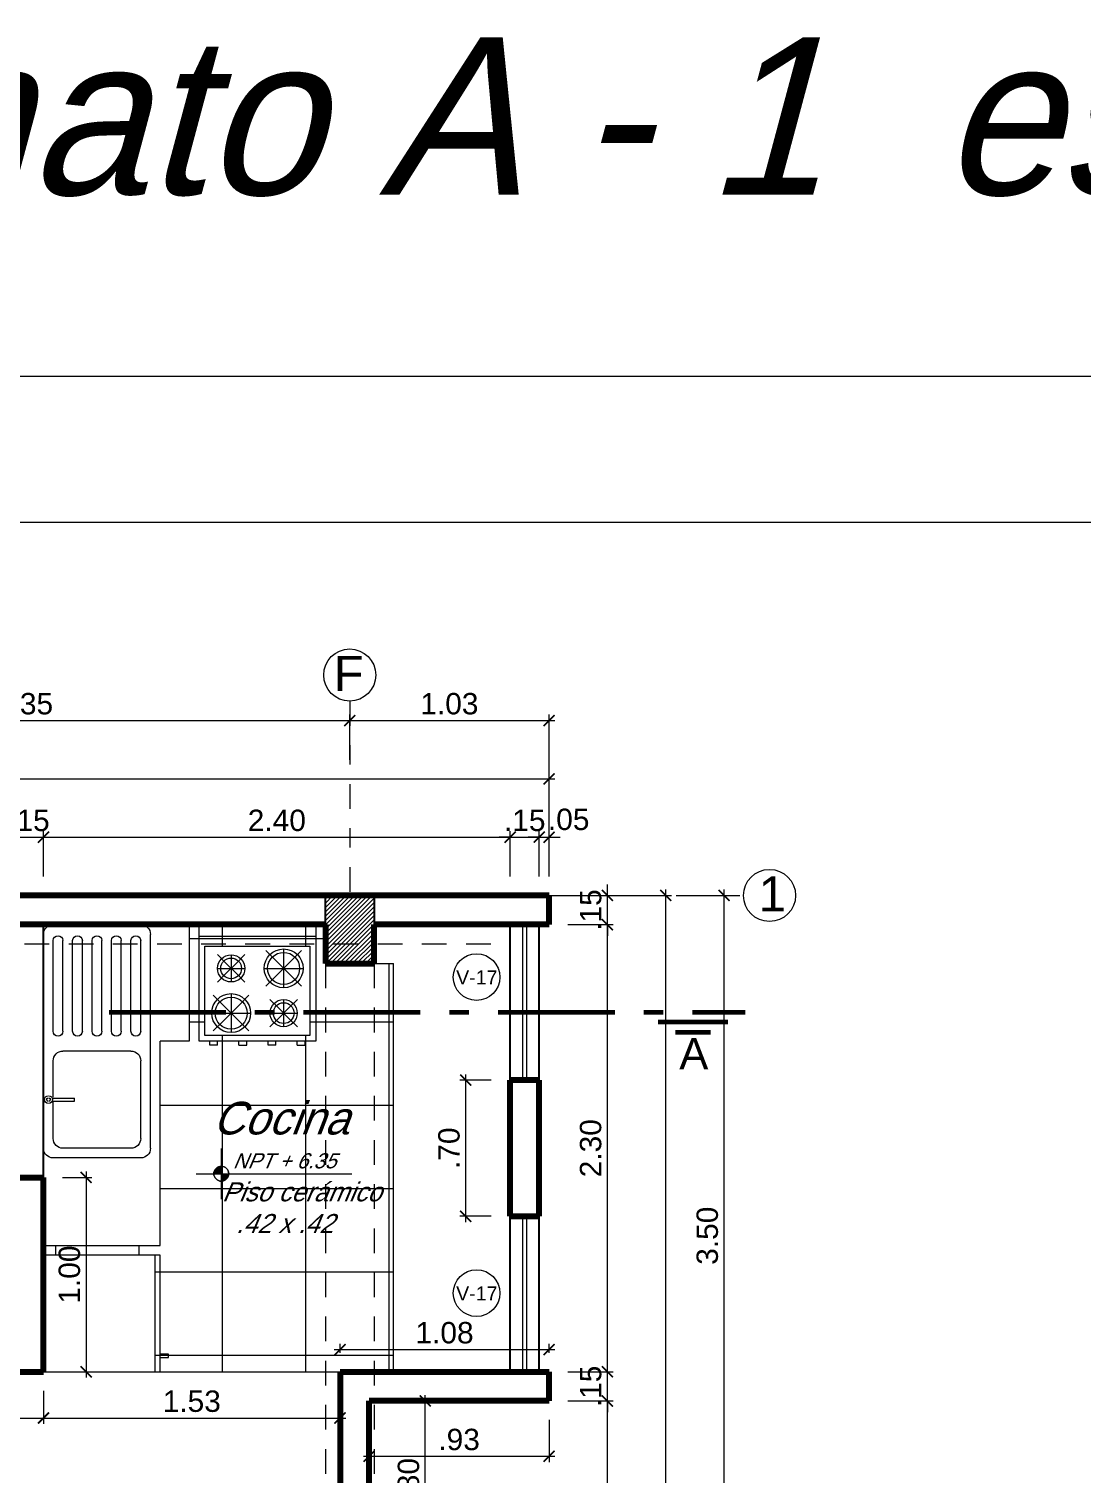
# Model space of a CAD drawing. Header units: millimetres. Extents: x 3779 to 7711, y 1445 to 3132.
# Drawn here: x 3914.18 to 3919.59, y 1484.98 to 1492.42 of the extents above; entities that cross this region are included whole.
import ezdxf

# ---------------------------------------------------------------- set-up
doc = ezdxf.new("R2010")
doc.units = ezdxf.units.MM
doc.header["$PDMODE"] = 3
for name, pattern in [('ACAD_ISO10W100', [18.5, 12, -3, 0.5, -3]), ('DASHDOTX2', [50.8, 25.4, -12.7, 0, -12.7]), ('HIDDEN', [9.525, 6.35, -3.175])]:
    doc.linetypes.add(name, pattern=pattern)
for name, color, linetype, lineweight in [('cotas', 7, 'Continuous', 5), ('EJES', 20, 'DASHDOTX2', 9), ('LINEA-DE-CORTE', 6, 'ACAD_ISO10W100', 60), ('MOBILIARIOS', 151, 'Continuous', 5), ('PERSONA', 7, 'Continuous', 9), ('pluma 1', 1, 'Continuous', 9), ('pluma 1.5', 14, 'Continuous', 15), ('pluma 2', 2, 'Continuous', 20), ('pluma 2.5', 30, 'Continuous', 25), ('pluma 8', 98, 'Continuous', 80), ('proyecciones', 32, 'HIDDEN', 9), ('SANITARIOS', 40, 'Continuous', 9), ('TEXTO', 7, 'Continuous', 9), ('TEXTURAS', 35, 'Continuous', 5)]:
    doc.layers.add(name, color=color, linetype=linetype, lineweight=lineweight)
doc.styles.add('nombreambiente', font='stylu.ttf', dxfattribs={"oblique": 20})
doc.styles.get("Standard").update_dxf_attribs({"font": 'arial.ttf'})
doc.styles.add('TIMES', font='arial.ttf', dxfattribs={"height": 0.11})
doc.dimstyles.new('julio', dxfattribs={"dimtxt": 0.11, "dimasz": 0.057, "dimexe": 0.03, "dimexo": 0.097, "dimgap": 0.0295, "dimtad": 1, "dimzin": 4, "dimdsep": 46, "dimtxsty": 'TIMES', "dimblk": 'ARCHTICK', "dimcen": 0, "dimdle": 0.03, "dimclrd": 256, "dimclre": 256, "dimclrt": 256, "dimadec": 0, "dimazin": 0, "dimtfac": 1, "dimtix": 1, "dimtmove": 2, "dimatfit": 2, "dimldrblk": 'ARCHTICK', "dimfxl": 1, "dimtolj": 1, "dimtzin": 0, "dimlwd": 5, "dimlwe": 5, "dimarcsym": 0})

# ---------------------------------------------------------------- blocks, each defined once
blk = doc.blocks.new('llññ')
at = {"layer": 'MOBILIARIOS'}
for p, q in [((984.7316, 424.9776), (985.3316, 424.9776)), ((984.7316, 424.3776), (984.7316, 424.9776)), ((985.3316, 424.9776), (985.3316, 424.3776)), ((984.7316, 424.9176), (985.3316, 424.9176)), ((984.7616, 424.4076), (984.7616, 424.8676)), ((984.7616, 424.8676), (985.3016, 424.8676)), ((984.8259, 424.8234), (984.8713, 424.778)), ((984.8966, 424.8226), (984.8966, 424.6826)), ((984.9673, 424.8234), (984.9219, 424.778)), ((985.0747, 424.8446), (985.1251, 424.7942)), ((985.1666, 424.8526), (985.1666, 424.6526)), ((985.2585, 424.8446), (985.2082, 424.7942)), ((985.3016, 424.8676), (985.3016, 424.4076)), ((984.8713, 424.7273), (984.8259, 424.6819)), ((984.8266, 424.7526), (984.9666, 424.7526)), ((984.9219, 424.7273), (984.8713, 424.778)), ((984.8713, 424.7273), (984.9219, 424.778)), ((984.9219, 424.7273), (984.9673, 424.6819)), ((985.0666, 424.7526), (985.2666, 424.7526)), ((985.2082, 424.7111), (985.1251, 424.7942)), ((985.1251, 424.7111), (985.2082, 424.7942)), ((985.1251, 424.7111), (985.0747, 424.6607)), ((985.2082, 424.7111), (985.2585, 424.6607)), ((984.8047, 424.6146), (984.8551, 424.5642)), ((984.8966, 424.6226), (984.8966, 424.4226)), ((984.9885, 424.6146), (984.9382, 424.5642)), ((985.0959, 424.5934), (985.1413, 424.548)), ((985.1666, 424.5926), (985.1666, 424.4526)), ((985.2373, 424.5934), (985.1919, 424.548)), ((984.7966, 424.5226), (984.9966, 424.5226)), ((984.9382, 424.4811), (984.8551, 424.5642)), ((984.9382, 424.5642), (984.8551, 424.4811)), ((985.0966, 424.5226), (985.2366, 424.5226)), ((985.1919, 424.4973), (985.1413, 424.548)), ((985.1919, 424.548), (985.1413, 424.4973)), ((984.8551, 424.4811), (984.8047, 424.4307)), ((984.9382, 424.4811), (984.9885, 424.4307)), ((985.1413, 424.4973), (985.0959, 424.4519)), ((985.1919, 424.4973), (985.2373, 424.4519)), ((985.3316, 424.3776), (984.7316, 424.3776)), ((985.3016, 424.4076), (984.7616, 424.4076)), ((984.7866, 424.3576), (984.7866, 424.3776)), ((984.8266, 424.3576), (984.7866, 424.3576)), ((984.8266, 424.3576), (984.8266, 424.3776)), ((984.9366, 424.3576), (984.9366, 424.3776)), ((984.9366, 424.3576), (984.9766, 424.3576)), ((984.9766, 424.3576), (984.9766, 424.3776)), ((985.0866, 424.3576), (985.0866, 424.3776)), ((985.1266, 424.3576), (985.0866, 424.3576)), ((985.1266, 424.3576), (985.1266, 424.3776)), ((985.2366, 424.3576), (985.2366, 424.3776)), ((985.2366, 424.3576), (985.2766, 424.3576)), ((985.2766, 424.3576), (985.2766, 424.3776))]:
    blk.add_line(p, q, dxfattribs=at)
for centre, radius in [((984.8966, 424.7526), 0.07), ((984.8966, 424.7526), 0.0534), ((985.1666, 424.7526), 0.1), ((985.1666, 424.7526), 0.0824), ((984.8966, 424.5226), 0.1), ((984.8966, 424.5226), 0.0824), ((985.1666, 424.5226), 0.07), ((985.1666, 424.5226), 0.0534)]:
    blk.add_circle(centre, radius, dxfattribs=at)
blk = doc.blocks.new('mm')
at = {"layer": 'MOBILIARIOS', "linetype": 'Continuous'}
for p, q in [((1043.9995, 445.0359), (1043.2995, 445.0359)), ((1043.2995, 445.0359), (1043.2995, 444.3359)), ((1043.9995, 444.3359), (1043.9995, 445.0359)), ((1043.2995, 444.3659), (1043.9995, 444.3659)), ((1043.2995, 444.3359), (1043.9995, 444.3359)), ((1043.3861, 444.3359), (1043.3861, 444.2859)), ((1043.3861, 444.2859), (1043.4061, 444.2859)), ((1043.4061, 444.2859), (1043.4061, 444.3359))]:
    blk.add_line(p, q, dxfattribs=at)
blk = doc.blocks.new('iiuyu')
at = {"layer": 'pluma 1', "ltscale": 0.3}
h = blk.add_hatch(color=256, dxfattribs=at)
h.paths.add_polyline_path([(1118.6362, 393.0279, 0.414214), (1118.5977, 392.9893), (1118.6362, 392.9893)])
h.paths.add_polyline_path([(1118.6747, 392.9893), (1118.6362, 392.9893), (1118.6362, 392.9508, 0.414214)])
for p, q in [((1118.6362, 393.1195), (1118.6362, 392.8592)), ((1118.506, 392.9893), (1119.307, 392.9893))]:
    blk.add_line(p, q, dxfattribs=at)
blk.add_circle((1118.6362, 392.9893), 0.0385, dxfattribs=at)
for start, end in [(0, 180), (180, 0)]:
    blk.add_arc((1118.6362, 392.9893), 0.0385, start, end, dxfattribs=at)
blk = doc.blocks.new('DFGDSG')
at = {"layer": 'SANITARIOS'}
for p, q in [((653.457, 206.5828), (653.457, 206.1328)), ((653.507, 206.6328), (654.607, 206.6328)), ((653.557, 206.5828), (653.957, 206.5828)), ((654.1085, 206.5828), (654.5752, 206.5828)), ((654.657, 206.5828), (654.657, 206.1328)), ((653.507, 206.5328), (653.507, 206.1828)), ((654.007, 206.5328), (654.007, 206.1828)), ((654.1085, 206.5328), (654.5752, 206.5328)), ((654.1085, 206.4828), (654.5752, 206.4828)), ((654.1085, 206.4328), (654.5752, 206.4328)), ((654.1085, 206.3828), (654.5752, 206.3828)), ((654.1085, 206.3328), (654.5752, 206.3328)), ((654.1085, 206.2828), (654.5752, 206.2828)), ((653.7493, 206.1328), (653.7494, 206.2417)), ((653.7494, 206.2417), (653.764, 206.2417)), ((653.7646, 206.1328), (653.7646, 206.2417)), ((654.1085, 206.2328), (654.5752, 206.2328)), ((653.557, 206.1328), (653.7451, 206.1328)), ((653.7689, 206.1328), (653.957, 206.1328)), ((654.1085, 206.1828), (654.5752, 206.1828)), ((654.1085, 206.1328), (654.5752, 206.1328)), ((653.507, 206.0828), (654.607, 206.0828))]:
    blk.add_line(p, q, dxfattribs=at)
for centre, radius, start, end in [((653.507, 206.5828), 0.05, 90, 180), ((653.557, 206.5328), 0.05, 90, 180), ((653.957, 206.5328), 0.05, 0, 90), ((654.1085, 206.5578), 0.025, 90, 270), ((654.5752, 206.5578), 0.025, 270, 90), ((654.607, 206.5828), 0.05, 360, 90), ((654.1085, 206.4578), 0.025, 90, 270), ((654.5752, 206.4578), 0.025, 270, 90), ((654.1085, 206.3578), 0.025, 90, 270), ((654.5752, 206.3578), 0.025, 270, 90), ((654.1085, 206.2578), 0.025, 90, 270), ((654.5752, 206.2578), 0.025, 270, 90), ((653.507, 206.1328), 0.05, 180, 270), ((653.557, 206.1828), 0.05, 180, 270), ((653.757, 206.1085), 0.0201, 3.79156, 176.20844), ((653.757, 206.1085), 0.0101, 7.56832, 172.43168), ((653.957, 206.1828), 0.05, 270, 0), ((654.1085, 206.1578), 0.025, 90, 270), ((654.5752, 206.1578), 0.025, 270, 90), ((654.607, 206.1328), 0.05, 270, 360), ((653.757, 206.1085), 0.0201, 183.79156, 356.20844), ((653.757, 206.1085), 0.0101, 187.56832, 352.43168)]:
    blk.add_arc(centre, radius, start, end, dxfattribs=at)
blk = doc.blocks.new('_ArchTick')
at = {"color": 0, "linetype": 'ByBlock', "lineweight": 40, "const_width": 0.15}
blk.add_lwpolyline([(-0.5, -0.5), (0.5, 0.5)], dxfattribs=at)
blk = doc.blocks.new('*D444')
at = {"layer": 'cotas', "lineweight": 5, "transparency": 16777216}
for p, q in [((3901.5224, 1488.5592), (3916.8824, 1488.5592)), ((3901.5524, 1488.0562), (3901.5524, 1488.5892)), ((3916.8524, 1488.0562), (3916.8524, 1488.5892))]:
    blk.add_line(p, q, dxfattribs=at)
at = {"layer": 'Defpoints', "color": 0, "transparency": 16777216}
for p in [(3916.8524, 1488.5592), (3901.5524, 1487.9592), (3916.8524, 1487.9592)]:
    blk.add_point(p, dxfattribs=at)
at = {"layer": 'cotas', "lineweight": 5, "transparency": 16777216, "xscale": 0.057, "yscale": 0.057, "zscale": 0.057, "rotation": 180}
blk.add_blockref('_ArchTick', (3901.5524, 1488.5592), dxfattribs=at)
at = {"layer": 'cotas', "lineweight": 5, "transparency": 16777216, "xscale": 0.057, "yscale": 0.057, "zscale": 0.057}
blk.add_blockref('_ArchTick', (3916.8524, 1488.5592), dxfattribs=at)
at = {"layer": 'cotas', "transparency": 16777216, "insert": (3909.355, 1488.65), "char_height": 0.11, "attachment_point": 5, "style": 'TIMES'}
blk.add_mtext('\\A1;15.30', dxfattribs=at)
blk = doc.blocks.new('*D379')
at = {"layer": 'cotas', "lineweight": 5, "transparency": 16777216}
for p, q in [((3912.4474, 1488.8592), (3915.8574, 1488.8592)), ((3912.4774, 1488.6562), (3912.4774, 1488.8892)), ((3915.8274, 1488.6562), (3915.8274, 1488.8892))]:
    blk.add_line(p, q, dxfattribs=at)
at = {"layer": 'Defpoints', "color": 0, "transparency": 16777216}
for p in [(3915.8274, 1488.8592), (3912.4774, 1488.5592), (3915.8274, 1488.5592)]:
    blk.add_point(p, dxfattribs=at)
at = {"layer": 'cotas', "lineweight": 5, "transparency": 16777216, "xscale": 0.057, "yscale": 0.057, "zscale": 0.057, "rotation": 180}
blk.add_blockref('_ArchTick', (3912.4774, 1488.8592), dxfattribs=at)
at = {"layer": 'cotas', "lineweight": 5, "transparency": 16777216, "xscale": 0.057, "yscale": 0.057, "zscale": 0.057}
blk.add_blockref('_ArchTick', (3915.8274, 1488.8592), dxfattribs=at)
at = {"layer": 'cotas', "transparency": 16777216, "insert": (3914.1524, 1488.9449), "char_height": 0.11, "attachment_point": 5, "style": 'TIMES'}
blk.add_mtext('\\A1;3.35', dxfattribs=at)
blk = doc.blocks.new('*D380')
at = {"layer": 'cotas', "lineweight": 5, "transparency": 16777216}
for p, q in [((3915.7974, 1488.8592), (3916.8824, 1488.8592)), ((3915.8274, 1488.6562), (3915.8274, 1488.8892)), ((3916.8524, 1488.0562), (3916.8524, 1488.8892))]:
    blk.add_line(p, q, dxfattribs=at)
at = {"layer": 'Defpoints', "color": 0, "transparency": 16777216}
for p in [(3916.8524, 1488.8592), (3915.8274, 1488.5592), (3916.8524, 1487.9592)]:
    blk.add_point(p, dxfattribs=at)
at = {"layer": 'cotas', "lineweight": 5, "transparency": 16777216, "xscale": 0.057, "yscale": 0.057, "zscale": 0.057, "rotation": 180}
blk.add_blockref('_ArchTick', (3915.8274, 1488.8592), dxfattribs=at)
at = {"layer": 'cotas', "lineweight": 5, "transparency": 16777216, "xscale": 0.057, "yscale": 0.057, "zscale": 0.057}
blk.add_blockref('_ArchTick', (3916.8524, 1488.8592), dxfattribs=at)
at = {"layer": 'cotas', "transparency": 16777216, "insert": (3916.3399, 1488.9449), "char_height": 0.11, "attachment_point": 5, "style": 'TIMES'}
blk.add_mtext('\\A1;1.03', dxfattribs=at)
blk = doc.blocks.new('*D407')
at = {"layer": 'cotas', "lineweight": 5, "transparency": 16777216}
for p, q in [((3917.5494, 1487.9592), (3917.7824, 1487.9592)), ((3917.7524, 1484.4292), (3917.7524, 1487.9892)), ((3917.5494, 1484.4592), (3917.7824, 1484.4592))]:
    blk.add_line(p, q, dxfattribs=at)
at = {"layer": 'Defpoints', "color": 0, "transparency": 16777216}
for p in [(3917.4524, 1487.9592), (3917.7524, 1487.9592), (3917.4524, 1484.4592)]:
    blk.add_point(p, dxfattribs=at)
at = {"layer": 'cotas', "lineweight": 5, "transparency": 16777216, "xscale": 0.057, "yscale": 0.057, "zscale": 0.057}
for p, rotation in [((3917.7524, 1487.9592), 90), ((3917.7524, 1484.4592), 270)]:
    blk.add_blockref('_ArchTick', p, dxfattribs=dict(at, rotation=rotation))
at = {"layer": 'cotas', "transparency": 16777216, "insert": (3917.6667, 1486.2092), "char_height": 0.11, "attachment_point": 5, "rotation": 90, "style": 'TIMES'}
blk.add_mtext('\\A1;3.50', dxfattribs=at)
blk = doc.blocks.new('*D408')
at = {"layer": 'cotas', "lineweight": 5, "transparency": 16777216}
for p, q in [((3916.9494, 1487.9592), (3917.4824, 1487.9592)), ((3917.4524, 1481.0792), (3917.4524, 1487.9892)), ((3916.6494, 1481.1092), (3917.4824, 1481.1092))]:
    blk.add_line(p, q, dxfattribs=at)
at = {"layer": 'Defpoints', "color": 0, "transparency": 16777216}
for p in [(3916.8524, 1487.9592), (3917.4524, 1487.9592), (3916.5524, 1481.1092)]:
    blk.add_point(p, dxfattribs=at)
at = {"layer": 'cotas', "lineweight": 5, "transparency": 16777216, "xscale": 0.057, "yscale": 0.057, "zscale": 0.057}
for p, rotation in [((3917.4524, 1487.9592), 90), ((3917.4524, 1481.1092), 270)]:
    blk.add_blockref('_ArchTick', p, dxfattribs=dict(at, rotation=rotation))
at = {"layer": 'cotas', "transparency": 16777216, "insert": (3917.3667, 1484.5342), "char_height": 0.11, "attachment_point": 5, "rotation": 90, "style": 'TIMES'}
blk.add_mtext('\\A1;6.85', dxfattribs=at)
blk = doc.blocks.new('*D409')
at = {"layer": 'cotas', "lineweight": 5, "transparency": 16777216}
for p, q in [((3916.9494, 1487.8092), (3917.1824, 1487.8092)), ((3917.1524, 1485.4792), (3917.1524, 1487.8392)), ((3916.9494, 1485.5092), (3917.1824, 1485.5092))]:
    blk.add_line(p, q, dxfattribs=at)
at = {"layer": 'Defpoints', "color": 0, "transparency": 16777216}
for p in [(3916.8524, 1487.8092), (3917.1524, 1487.8092), (3916.8524, 1485.5092)]:
    blk.add_point(p, dxfattribs=at)
at = {"layer": 'cotas', "lineweight": 5, "transparency": 16777216, "xscale": 0.057, "yscale": 0.057, "zscale": 0.057}
for p, rotation in [((3917.1524, 1487.8092), 90), ((3917.1524, 1485.5092), 270)]:
    blk.add_blockref('_ArchTick', p, dxfattribs=dict(at, rotation=rotation))
at = {"layer": 'cotas', "transparency": 16777216, "insert": (3917.0667, 1486.6592), "char_height": 0.11, "attachment_point": 5, "rotation": 90, "style": 'TIMES'}
blk.add_mtext('\\A1;2.30', dxfattribs=at)
blk = doc.blocks.new('*D450')
at = {"layer": 'cotas', "lineweight": 5, "transparency": 16777216}
for p, q in [((3917.1524, 1487.9592), (3917.1524, 1488.0162)), ((3916.9494, 1487.9592), (3917.1824, 1487.9592)), ((3917.1524, 1487.8092), (3917.1524, 1487.9592)), ((3916.9494, 1487.8092), (3917.1824, 1487.8092)), ((3917.1524, 1487.8092), (3917.1524, 1487.7522))]:
    blk.add_line(p, q, dxfattribs=at)
at = {"layer": 'Defpoints', "color": 0, "transparency": 16777216}
for p in [(3916.8524, 1487.9592), (3917.1524, 1487.9592), (3916.8524, 1487.8092)]:
    blk.add_point(p, dxfattribs=at)
at = {"layer": 'cotas', "lineweight": 5, "transparency": 16777216, "xscale": 0.057, "yscale": 0.057, "zscale": 0.057}
for p, rotation in [((3917.1524, 1487.9592), 270), ((3917.1524, 1487.8092), 90)]:
    blk.add_blockref('_ArchTick', p, dxfattribs=dict(at, rotation=rotation))
at = {"layer": 'cotas', "transparency": 16777216, "insert": (3917.0667, 1487.8842), "char_height": 0.11, "attachment_point": 5, "rotation": 90, "style": 'TIMES'}
blk.add_mtext('\\A1;.15', dxfattribs=at)
blk = doc.blocks.new('*D412')
at = {"layer": 'cotas', "lineweight": 5, "transparency": 16777216}
for p, q in [((3916.8024, 1488.2592), (3916.7454, 1488.2592)), ((3916.8024, 1488.0562), (3916.8024, 1488.2892)), ((3916.8024, 1488.2592), (3916.8524, 1488.2592)), ((3916.8524, 1488.0562), (3916.8524, 1488.2892)), ((3916.8524, 1488.2592), (3916.9094, 1488.2592))]:
    blk.add_line(p, q, dxfattribs=at)
at = {"layer": 'Defpoints', "color": 0, "transparency": 16777216}
for p in [(3916.8524, 1488.2592), (3916.8024, 1487.9592), (3916.8524, 1487.9592)]:
    blk.add_point(p, dxfattribs=at)
at = {"layer": 'cotas', "lineweight": 5, "transparency": 16777216, "xscale": 0.057, "yscale": 0.057, "zscale": 0.057}
blk.add_blockref('_ArchTick', (3916.8024, 1488.2592), dxfattribs=at)
at = {"layer": 'cotas', "lineweight": 5, "transparency": 16777216, "xscale": 0.057, "yscale": 0.057, "zscale": 0.057, "rotation": 180}
blk.add_blockref('_ArchTick', (3916.8524, 1488.2592), dxfattribs=at)
at = {"layer": 'cotas', "transparency": 16777216, "insert": (3916.9534, 1488.35), "char_height": 0.11, "attachment_point": 5, "style": 'TIMES'}
blk.add_mtext('\\A1;.05', dxfattribs=at)
blk = doc.blocks.new('*D421')
at = {"layer": 'cotas', "lineweight": 5, "transparency": 16777216}
for p, q in [((3916.9494, 1485.3592), (3917.1824, 1485.3592)), ((3917.1524, 1482.0542), (3917.1524, 1485.3892)), ((3916.4994, 1482.0842), (3917.1824, 1482.0842))]:
    blk.add_line(p, q, dxfattribs=at)
at = {"layer": 'Defpoints', "color": 0, "transparency": 16777216}
for p in [(3916.8524, 1485.3592), (3917.1524, 1485.3592), (3916.4024, 1482.0842)]:
    blk.add_point(p, dxfattribs=at)
at = {"layer": 'cotas', "lineweight": 5, "transparency": 16777216, "xscale": 0.057, "yscale": 0.057, "zscale": 0.057}
for p, rotation in [((3917.1524, 1485.3592), 90), ((3917.1524, 1482.0842), 270)]:
    blk.add_blockref('_ArchTick', p, dxfattribs=dict(at, rotation=rotation))
at = {"layer": 'cotas', "transparency": 16777216, "insert": (3917.0667, 1483.7217), "char_height": 0.11, "attachment_point": 5, "rotation": 90, "style": 'TIMES'}
blk.add_mtext('\\A1;3.28', dxfattribs=at)
blk = doc.blocks.new('*D422')
at = {"layer": 'cotas', "lineweight": 5, "transparency": 16777216}
for p, q in [((3917.1524, 1485.5092), (3917.1524, 1485.5662)), ((3916.9494, 1485.5092), (3917.1824, 1485.5092)), ((3917.1524, 1485.3592), (3917.1524, 1485.5092)), ((3916.9494, 1485.3592), (3917.1824, 1485.3592)), ((3917.1524, 1485.3592), (3917.1524, 1485.3022))]:
    blk.add_line(p, q, dxfattribs=at)
at = {"layer": 'Defpoints', "color": 0, "transparency": 16777216}
for p in [(3916.8524, 1485.5092), (3917.1524, 1485.5092), (3916.8524, 1485.3592)]:
    blk.add_point(p, dxfattribs=at)
at = {"layer": 'cotas', "lineweight": 5, "transparency": 16777216, "xscale": 0.057, "yscale": 0.057, "zscale": 0.057}
for p, rotation in [((3917.1524, 1485.5092), 270), ((3917.1524, 1485.3592), 90)]:
    blk.add_blockref('_ArchTick', p, dxfattribs=dict(at, rotation=rotation))
at = {"layer": 'cotas', "transparency": 16777216, "insert": (3917.0667, 1485.4342), "char_height": 0.11, "attachment_point": 5, "rotation": 90, "style": 'TIMES'}
blk.add_mtext('\\A1;.15', dxfattribs=at)
blk = doc.blocks.new('*D423')
at = {"layer": 'cotas', "lineweight": 5, "transparency": 16777216}
for p, q in [((3915.9274, 1485.2622), (3915.9274, 1485.0449)), ((3916.8524, 1485.2622), (3916.8524, 1485.0449)), ((3915.8974, 1485.0749), (3916.8824, 1485.0749))]:
    blk.add_line(p, q, dxfattribs=at)
at = {"layer": 'Defpoints', "color": 0, "transparency": 16777216}
for p in [(3915.9274, 1485.3592), (3916.8524, 1485.3592), (3916.8524, 1485.0749)]:
    blk.add_point(p, dxfattribs=at)
at = {"layer": 'cotas', "lineweight": 5, "transparency": 16777216, "xscale": 0.057, "yscale": 0.057, "zscale": 0.057, "rotation": 180}
blk.add_blockref('_ArchTick', (3915.9274, 1485.0749), dxfattribs=at)
at = {"layer": 'cotas', "lineweight": 5, "transparency": 16777216, "xscale": 0.057, "yscale": 0.057, "zscale": 0.057}
blk.add_blockref('_ArchTick', (3916.8524, 1485.0749), dxfattribs=at)
at = {"layer": 'cotas', "transparency": 16777216, "insert": (3916.3899, 1485.1606), "char_height": 0.11, "attachment_point": 5, "style": 'TIMES'}
blk.add_mtext('\\A1;.93', dxfattribs=at)
blk = doc.blocks.new('*D424')
at = {"layer": 'cotas', "lineweight": 5, "transparency": 16777216}
for p, q in [((3916.6524, 1488.2592), (3916.5954, 1488.2592)), ((3916.6524, 1488.0562), (3916.6524, 1488.2892)), ((3916.6524, 1488.2592), (3916.8024, 1488.2592)), ((3916.8024, 1488.0562), (3916.8024, 1488.2892)), ((3916.8024, 1488.2592), (3916.8594, 1488.2592))]:
    blk.add_line(p, q, dxfattribs=at)
at = {"layer": 'Defpoints', "color": 0, "transparency": 16777216}
for p in [(3916.8024, 1488.2592), (3916.6524, 1487.9592), (3916.8024, 1487.9592)]:
    blk.add_point(p, dxfattribs=at)
at = {"layer": 'cotas', "lineweight": 5, "transparency": 16777216, "xscale": 0.057, "yscale": 0.057, "zscale": 0.057}
blk.add_blockref('_ArchTick', (3916.6524, 1488.2592), dxfattribs=at)
at = {"layer": 'cotas', "lineweight": 5, "transparency": 16777216, "xscale": 0.057, "yscale": 0.057, "zscale": 0.057, "rotation": 180}
blk.add_blockref('_ArchTick', (3916.8024, 1488.2592), dxfattribs=at)
at = {"layer": 'cotas', "transparency": 16777216, "insert": (3916.7274, 1488.3449), "char_height": 0.11, "attachment_point": 5, "style": 'TIMES'}
blk.add_mtext('\\A1;.15', dxfattribs=at)
blk = doc.blocks.new('*D425')
at = {"layer": 'cotas', "lineweight": 5, "transparency": 16777216}
for p, q in [((3914.1024, 1488.2592), (3914.0454, 1488.2592)), ((3914.1024, 1488.0562), (3914.1024, 1488.2892)), ((3914.1024, 1488.2592), (3914.2524, 1488.2592)), ((3914.2524, 1488.0562), (3914.2524, 1488.2892)), ((3914.2524, 1488.2592), (3914.3094, 1488.2592))]:
    blk.add_line(p, q, dxfattribs=at)
at = {"layer": 'Defpoints', "color": 0, "transparency": 16777216}
for p in [(3914.2524, 1488.2592), (3914.1024, 1487.9592), (3914.2524, 1487.9592)]:
    blk.add_point(p, dxfattribs=at)
at = {"layer": 'cotas', "lineweight": 5, "transparency": 16777216, "xscale": 0.057, "yscale": 0.057, "zscale": 0.057}
blk.add_blockref('_ArchTick', (3914.1024, 1488.2592), dxfattribs=at)
at = {"layer": 'cotas', "lineweight": 5, "transparency": 16777216, "xscale": 0.057, "yscale": 0.057, "zscale": 0.057, "rotation": 180}
blk.add_blockref('_ArchTick', (3914.2524, 1488.2592), dxfattribs=at)
at = {"layer": 'cotas', "transparency": 16777216, "insert": (3914.1774, 1488.3449), "char_height": 0.11, "attachment_point": 5, "style": 'TIMES'}
blk.add_mtext('\\A1;.15', dxfattribs=at)
blk = doc.blocks.new('*D426')
at = {"layer": 'cotas', "lineweight": 5, "transparency": 16777216}
for p, q in [((3914.2224, 1488.2592), (3916.6824, 1488.2592)), ((3914.2524, 1488.0562), (3914.2524, 1488.2892)), ((3916.6524, 1488.0562), (3916.6524, 1488.2892))]:
    blk.add_line(p, q, dxfattribs=at)
at = {"layer": 'Defpoints', "color": 0, "transparency": 16777216}
for p in [(3916.6524, 1488.2592), (3914.2524, 1487.9592), (3916.6524, 1487.9592)]:
    blk.add_point(p, dxfattribs=at)
at = {"layer": 'cotas', "lineweight": 5, "transparency": 16777216, "xscale": 0.057, "yscale": 0.057, "zscale": 0.057, "rotation": 180}
blk.add_blockref('_ArchTick', (3914.2524, 1488.2592), dxfattribs=at)
at = {"layer": 'cotas', "lineweight": 5, "transparency": 16777216, "xscale": 0.057, "yscale": 0.057, "zscale": 0.057}
blk.add_blockref('_ArchTick', (3916.6524, 1488.2592), dxfattribs=at)
at = {"layer": 'cotas', "transparency": 16777216, "insert": (3915.4524, 1488.3449), "char_height": 0.11, "attachment_point": 5, "style": 'TIMES'}
blk.add_mtext('\\A1;2.40', dxfattribs=at)
blk = doc.blocks.new('*D340')
at = {"layer": 'cotas', "lineweight": 5, "transparency": 16777216}
for p, q in [((3915.9274, 1485.2622), (3915.9274, 1485.0449)), ((3916.8524, 1485.2622), (3916.8524, 1485.0449)), ((3915.8974, 1485.0749), (3916.8824, 1485.0749))]:
    blk.add_line(p, q, dxfattribs=at)
at = {"layer": 'Defpoints', "color": 0, "transparency": 16777216}
for p in [(3915.9274, 1485.3592), (3916.8524, 1485.3592), (3916.8524, 1485.0749)]:
    blk.add_point(p, dxfattribs=at)
at = {"layer": 'cotas', "lineweight": 5, "transparency": 16777216, "xscale": 0.057, "yscale": 0.057, "zscale": 0.057, "rotation": 180}
blk.add_blockref('_ArchTick', (3915.9274, 1485.0749), dxfattribs=at)
at = {"layer": 'cotas', "lineweight": 5, "transparency": 16777216, "xscale": 0.057, "yscale": 0.057, "zscale": 0.057}
blk.add_blockref('_ArchTick', (3916.8524, 1485.0749), dxfattribs=at)
at = {"layer": 'cotas', "transparency": 16777216, "insert": (3916.3899, 1485.1606), "char_height": 0.11, "attachment_point": 5, "style": 'TIMES'}
blk.add_mtext('\\A1;.93', dxfattribs=at)
blk = doc.blocks.new('*D353')
at = {"layer": 'cotas', "lineweight": 5, "transparency": 16777216}
for p, q in [((3916.0244, 1485.3592), (3916.2456, 1485.3592)), ((3916.2156, 1484.5292), (3916.2156, 1485.3892)), ((3916.0244, 1484.5592), (3916.2456, 1484.5592))]:
    blk.add_line(p, q, dxfattribs=at)
at = {"layer": 'Defpoints', "color": 0, "transparency": 16777216}
for p in [(3915.9274, 1485.3592), (3916.2156, 1485.3592), (3915.9274, 1484.5592)]:
    blk.add_point(p, dxfattribs=at)
at = {"layer": 'cotas', "lineweight": 5, "transparency": 16777216, "xscale": 0.057, "yscale": 0.057, "zscale": 0.057}
for p, rotation in [((3916.2156, 1485.3592), 90), ((3916.2156, 1484.5592), 270)]:
    blk.add_blockref('_ArchTick', p, dxfattribs=dict(at, rotation=rotation))
at = {"layer": 'cotas', "transparency": 16777216, "insert": (3916.1299, 1484.9592), "char_height": 0.11, "attachment_point": 5, "rotation": 90, "style": 'TIMES'}
blk.add_mtext('\\A1;.80', dxfattribs=at)
blk = doc.blocks.new('*D354')
at = {"layer": 'cotas', "lineweight": 5, "transparency": 16777216}
for p, q in [((3915.7774, 1485.6062), (3915.7774, 1485.654)), ((3916.8524, 1485.6062), (3916.8524, 1485.654)), ((3915.7474, 1485.624), (3916.8824, 1485.624))]:
    blk.add_line(p, q, dxfattribs=at)
at = {"layer": 'Defpoints', "color": 0, "transparency": 16777216}
for p in [(3916.8524, 1485.624), (3915.7774, 1485.5092), (3916.8524, 1485.5092)]:
    blk.add_point(p, dxfattribs=at)
at = {"layer": 'cotas', "lineweight": 5, "transparency": 16777216, "xscale": 0.057, "yscale": 0.057, "zscale": 0.057, "rotation": 180}
blk.add_blockref('_ArchTick', (3915.7774, 1485.624), dxfattribs=at)
at = {"layer": 'cotas', "lineweight": 5, "transparency": 16777216, "xscale": 0.057, "yscale": 0.057, "zscale": 0.057}
blk.add_blockref('_ArchTick', (3916.8524, 1485.624), dxfattribs=at)
at = {"layer": 'cotas', "transparency": 16777216, "insert": (3916.3149, 1485.7097), "char_height": 0.11, "attachment_point": 5, "style": 'TIMES'}
blk.add_mtext('\\A1;1.08', dxfattribs=at)
blk = doc.blocks.new('*D355')
at = {"layer": 'cotas', "lineweight": 5, "transparency": 16777216}
for p, q in [((3916.5554, 1487.0092), (3916.3938, 1487.0092)), ((3916.4238, 1486.2792), (3916.4238, 1487.0392)), ((3916.5554, 1486.3092), (3916.3938, 1486.3092))]:
    blk.add_line(p, q, dxfattribs=at)
at = {"layer": 'Defpoints', "color": 0, "transparency": 16777216}
for p in [(3916.4238, 1487.0092), (3916.6524, 1487.0092), (3916.6524, 1486.3092)]:
    blk.add_point(p, dxfattribs=at)
at = {"layer": 'cotas', "lineweight": 5, "transparency": 16777216, "xscale": 0.057, "yscale": 0.057, "zscale": 0.057}
for p, rotation in [((3916.4238, 1487.0092), 90), ((3916.4238, 1486.3092), 270)]:
    blk.add_blockref('_ArchTick', p, dxfattribs=dict(at, rotation=rotation))
at = {"layer": 'cotas', "transparency": 16777216, "insert": (3916.3382, 1486.6592), "char_height": 0.11, "attachment_point": 5, "rotation": 90, "style": 'TIMES'}
blk.add_mtext('\\A1;.70', dxfattribs=at)
blk = doc.blocks.new('*D362')
at = {"layer": 'cotas', "lineweight": 5, "transparency": 16777216}
for p, q in [((3913.4024, 1485.4122), (3913.4024, 1485.2417)), ((3914.2524, 1485.4122), (3914.2524, 1485.2417)), ((3913.3724, 1485.2717), (3914.2824, 1485.2717))]:
    blk.add_line(p, q, dxfattribs=at)
at = {"layer": 'Defpoints', "color": 0, "transparency": 16777216}
for p in [(3913.4024, 1485.5092), (3914.2524, 1485.5092), (3914.2524, 1485.2717)]:
    blk.add_point(p, dxfattribs=at)
at = {"layer": 'cotas', "lineweight": 5, "transparency": 16777216, "xscale": 0.057, "yscale": 0.057, "zscale": 0.057, "rotation": 180}
blk.add_blockref('_ArchTick', (3913.4024, 1485.2717), dxfattribs=at)
at = {"layer": 'cotas', "lineweight": 5, "transparency": 16777216, "xscale": 0.057, "yscale": 0.057, "zscale": 0.057}
blk.add_blockref('_ArchTick', (3914.2524, 1485.2717), dxfattribs=at)
at = {"layer": 'cotas', "transparency": 16777216, "insert": (3913.8274, 1485.3574), "char_height": 0.11, "attachment_point": 5, "style": 'TIMES'}
blk.add_mtext('\\A1;.85', dxfattribs=at)
blk = doc.blocks.new('*D363')
at = {"layer": 'cotas', "lineweight": 5, "transparency": 16777216}
for p, q in [((3914.2524, 1485.4122), (3914.2524, 1485.2417)), ((3915.7774, 1485.4122), (3915.7774, 1485.2417)), ((3914.2224, 1485.2717), (3915.8074, 1485.2717))]:
    blk.add_line(p, q, dxfattribs=at)
at = {"layer": 'Defpoints', "color": 0, "transparency": 16777216}
for p in [(3914.2524, 1485.5092), (3915.7774, 1485.5092), (3915.7774, 1485.2717)]:
    blk.add_point(p, dxfattribs=at)
at = {"layer": 'cotas', "lineweight": 5, "transparency": 16777216, "xscale": 0.057, "yscale": 0.057, "zscale": 0.057, "rotation": 180}
blk.add_blockref('_ArchTick', (3914.2524, 1485.2717), dxfattribs=at)
at = {"layer": 'cotas', "lineweight": 5, "transparency": 16777216, "xscale": 0.057, "yscale": 0.057, "zscale": 0.057}
blk.add_blockref('_ArchTick', (3915.7774, 1485.2717), dxfattribs=at)
at = {"layer": 'cotas', "transparency": 16777216, "insert": (3915.0149, 1485.3574), "char_height": 0.11, "attachment_point": 5, "style": 'TIMES'}
blk.add_mtext('\\A1;1.53', dxfattribs=at)
blk = doc.blocks.new('*D370')
at = {"layer": 'cotas', "lineweight": 5, "transparency": 16777216}
for p, q in [((3914.4718, 1486.5392), (3914.4718, 1485.4792)), ((3914.3494, 1486.5092), (3914.5018, 1486.5092)), ((3914.3494, 1485.5092), (3914.5018, 1485.5092))]:
    blk.add_line(p, q, dxfattribs=at)
at = {"layer": 'Defpoints', "color": 0, "transparency": 16777216}
for p in [(3914.2524, 1486.5092), (3914.2524, 1485.5092), (3914.4718, 1485.5092)]:
    blk.add_point(p, dxfattribs=at)
at = {"layer": 'cotas', "lineweight": 5, "transparency": 16777216, "xscale": 0.057, "yscale": 0.057, "zscale": 0.057}
for p, rotation in [((3914.4718, 1486.5092), 90), ((3914.4718, 1485.5092), 270)]:
    blk.add_blockref('_ArchTick', p, dxfattribs=dict(at, rotation=rotation))
at = {"layer": 'cotas', "transparency": 16777216, "insert": (3914.3861, 1486.0092), "char_height": 0.11, "attachment_point": 5, "rotation": 90, "style": 'TIMES'}
blk.add_mtext('\\A1;1.00', dxfattribs=at)

msp = doc.modelspace()

# ---------------------------------------------------------------- hatches: boundary and pattern name
at = {"layer": 'TEXTURAS'}
h = msp.add_hatch(dxfattribs=at)
h.set_pattern_fill('LINE', color=256, scale=0.005, angle=45)
h.set_pattern_definition([(45, (61.838948, -57.590765), (-0.01122532015, 0.01122532015), [])])
h.paths.add_polyline_path([(3915.9524, 1487.8092), (3915.9524, 1487.9592), (3915.7024, 1487.9592), (3915.7024, 1487.6092), (3915.9524, 1487.6092)])
h = msp.add_hatch(dxfattribs=at)
h.set_pattern_fill('NET', color=256, scale=0.135)
h.set_pattern_definition([(0, (47.68895, -70.31427), (0, 0.428625), []), (90, (47.68895, -70.31427), (-0.428625, 3e-17), [])])
h.paths.add_polyline_path([(3915.5974, 1487.1892), (3915.5574, 1487.1892), (3915.5574, 1487.2092), (3915.4474, 1487.2092), (3915.4474, 1487.1892), (3915.4074, 1487.1892), (3915.4074, 1487.2092), (3915.2974, 1487.2092), (3915.2974, 1487.1892), (3915.2574, 1487.1892), (3915.2574, 1487.2092), (3915.1474, 1487.2092), (3915.1474, 1487.1892), (3915.1074, 1487.1892), (3915.1074, 1487.2092), (3915.5974, 1487.2092)], flags=16)
h.paths.add_polyline_path([(3915.6224, 1487.2392), (3915.0824, 1487.2392), (3915.0824, 1487.6992), (3915.6224, 1487.6992)], flags=16)
h.paths.add_polyline_path([(3915.4174, 1487.3542, -1), (3915.5574, 1487.3542, -1)], flags=0)
h.paths.add_polyline_path([(3915.434, 1487.3542, -1), (3915.5408, 1487.3542, -1)], flags=0)
h.paths.add_polyline_path([(3915.1174, 1487.3542, -1), (3915.3174, 1487.3542, -1)], flags=0)
h.paths.add_polyline_path([(3915.135, 1487.3542, -1), (3915.2998, 1487.3542, -1)], flags=0)
h.paths.add_polyline_path([(3915.3874, 1487.5842, -1), (3915.5874, 1487.5842, -1)], flags=0)
h.paths.add_polyline_path([(3915.405, 1487.5842, -1), (3915.5698, 1487.5842, -1)], flags=0)
h.paths.add_polyline_path([(3915.1474, 1487.5842, -1), (3915.2874, 1487.5842, -1)], flags=0)
h.paths.add_polyline_path([(3915.164, 1487.5842, -1), (3915.2708, 1487.5842, -1)], flags=0)
edge = h.paths.add_edge_path()
edge.add_line((3912.5024, 1487.6092), (3912.5024, 1486.7092))
edge.add_line((3912.5024, 1486.7092), (3912.6024, 1486.7092))
edge.add_line((3912.6024, 1486.7092), (3912.6024, 1485.5092))
edge.add_line((3912.6024, 1485.5092), (3913.4024, 1485.5092))
edge.add_line((3913.4024, 1485.5092), (3913.4024, 1485.6592))
edge.add_line((3913.4024, 1485.6592), (3914.1024, 1485.6592))
edge.add_line((3914.1024, 1485.6592), (3914.1024, 1485.7428))
edge.add_arc((3914.0646, 1485.7428), 0.0378, -90, 0, ccw=False)
edge.add_line((3914.0646, 1485.705), (3913.4347, 1485.705))
edge.add_arc((3913.4347, 1485.7428), 0.0378, 180, 270, ccw=False)
edge.add_line((3913.3969, 1485.7428), (3913.3969, 1486.4672))
edge.add_arc((3913.4347, 1486.4672), 0.0378, 90, 180, ccw=False)
edge.add_line((3913.4347, 1486.505), (3914.0646, 1486.505))
edge.add_arc((3914.0646, 1486.4672), 0.0378, 0, 90, ccw=False)
edge.add_line((3914.1024, 1486.4672), (3914.1024, 1486.5092))
edge.add_line((3914.1024, 1486.5092), (3914.1024, 1486.6592))
edge.add_arc((3914.0524, 1486.6592), 0.05, -90, 0, ccw=False)
edge.add_line((3914.0524, 1486.6092), (3913.6024, 1486.6092))
edge.add_arc((3913.6024, 1486.6592), 0.05, 180, 270, ccw=False)
edge.add_line((3913.5524, 1486.6592), (3913.5524, 1487.7592))
edge.add_arc((3913.6024, 1487.7592), 0.05, 90, 180, ccw=False)
edge.add_line((3913.6024, 1487.8092), (3912.6024, 1487.8092))
edge.add_line((3912.6024, 1487.8092), (3912.6024, 1487.6092))
edge.add_line((3912.6024, 1487.6092), (3912.5024, 1487.6092))
h.paths.add_polyline_path([(3914.8267, 1485.5092), (3916.0524, 1485.5092), (3916.0524, 1487.6092), (3915.7024, 1487.6092), (3915.7024, 1487.8092), (3915.0024, 1487.8092), (3915.0024, 1487.2092), (3914.8524, 1487.2092), (3914.8524, 1486.1592), (3914.2524, 1486.1592), (3914.2524, 1486.1092), (3914.8267, 1486.1092)])

# ---------------------------------------------------------------- linework, layer by layer
at = {"layer": 'cotas'}
for points in [[(3898.5938, 1460.9283), (3940.5938, 1460.9283), (3940.5938, 1490.6283), (3898.5938, 1490.6283)], [(3899.3438, 1461.6783), (3939.8438, 1461.6783), (3939.8438, 1489.8783), (3899.3438, 1489.8783)]]:
    msp.add_lwpolyline(points, close=True, dxfattribs=at)
at = {"layer": 'EJES', "ltscale": 0.005}
for p, q in [((3915.8274, 1488.9592), (3915.8274, 1487.9592)), ((3916.8524, 1487.9592), (3917.8524, 1487.9592))]:
    msp.add_line(p, q, dxfattribs=at)
at = {"layer": 'LINEA-DE-CORTE', "ltscale": 0.05}
for p, q in [((3914.59, 1487.3587), (3917.8617, 1487.3587)), ((3917.772, 1487.3069), (3917.4131, 1487.3069)), ((3917.6823, 1487.2551), (3917.5028, 1487.2551))]:
    msp.add_line(p, q, dxfattribs=at)
at = {"layer": 'pluma 1'}
for centre, radius in [((3915.8274, 1489.0931), 0.1339), ((3917.9863, 1487.9592), 0.1339), ((3916.4799, 1487.5393), 0.12), ((3916.4799, 1485.9139), 0.12)]:
    msp.add_circle(centre, radius, dxfattribs=at)
at = {"layer": 'pluma 1.5'}
for p, q in [((3916.7174, 1487.0092), (3916.7174, 1487.8092)), ((3916.7374, 1487.0092), (3916.7374, 1487.8092)), ((3916.7174, 1485.5092), (3916.7174, 1486.3092)), ((3916.7374, 1485.5092), (3916.7374, 1486.3092))]:
    msp.add_line(p, q, dxfattribs=at)
at = {"layer": 'pluma 2'}
for p, q in [((3915.0024, 1487.8092), (3915.0024, 1487.2092)), ((3915.9524, 1487.6092), (3916.0524, 1487.6092)), ((3916.0524, 1485.5092), (3916.0524, 1487.6101)), ((3915.0024, 1487.2092), (3914.8524, 1487.2092)), ((3914.8524, 1486.1592), (3914.8524, 1487.2092)), ((3914.2524, 1486.1592), (3914.8524, 1486.1592))]:
    msp.add_line(p, q, dxfattribs=at)
at = {"layer": 'pluma 2.5'}
for p, q in [((3914.2524, 1486.5092), (3914.2524, 1487.8092)), ((3916.6524, 1487.0092), (3916.6524, 1487.8092)), ((3916.8024, 1487.0092), (3916.8024, 1487.8092)), ((3916.6524, 1485.5092), (3916.6524, 1486.3092)), ((3916.8024, 1485.5092), (3916.8024, 1486.3092))]:
    msp.add_line(p, q, dxfattribs=at)
msp.add_lwpolyline([(3915.9524, 1487.6092), (3915.7024, 1487.6092), (3915.7024, 1487.9592), (3915.9524, 1487.9592)], close=True, dxfattribs=at)
at = {"layer": 'pluma 8'}
for p, q in [((3916.8524, 1487.9592), (3901.5524, 1487.9592)), ((3916.8524, 1487.8092), (3916.8524, 1487.9592)), ((3915.7024, 1487.8092), (3912.6024, 1487.8092)), ((3915.7024, 1487.8092), (3915.7024, 1487.6092)), ((3916.8524, 1487.8092), (3915.9524, 1487.8092)), ((3915.9524, 1487.6092), (3915.9524, 1487.8092)), ((3915.7024, 1487.6092), (3915.9524, 1487.6092)), ((3916.8024, 1487.0092), (3916.6524, 1487.0092)), ((3916.6524, 1486.3092), (3916.6524, 1487.0092)), ((3916.8024, 1486.3092), (3916.8024, 1487.0092)), ((3914.1024, 1486.5092), (3914.2524, 1486.5092)), ((3914.2524, 1485.5092), (3914.2524, 1486.5092)), ((3916.6524, 1486.3092), (3916.8024, 1486.3092)), ((3913.4024, 1485.5092), (3914.2524, 1485.5092)), ((3915.7774, 1485.5092), (3916.8524, 1485.5092)), ((3915.7774, 1485.5092), (3915.7774, 1484.5592)), ((3916.8524, 1485.3592), (3916.8524, 1485.5092)), ((3916.8524, 1485.3592), (3915.9274, 1485.3592)), ((3915.9274, 1484.5592), (3915.9274, 1485.3592))]:
    msp.add_line(p, q, dxfattribs=at)
at = {"layer": 'proyecciones', "linetype": 'HIDDEN', "ltscale": 0.02}
for p, q in [((3916.5524, 1487.7092), (3901.8024, 1487.7092)), ((3915.7024, 1487.6092), (3915.7024, 1484.5592)), ((3915.9524, 1487.6092), (3915.9524, 1484.5592))]:
    msp.add_line(p, q, dxfattribs=at)
at = {"layer": 'TEXTURAS'}
msp.add_line((3914.2524, 1485.5092), (3915.8024, 1485.5092), dxfattribs=at)

# ---------------------------------------------------------------- block references
at = {"layer": 'MOBILIARIOS'}
msp.add_blockref('llññ', (2930.3208, 1062.8316), dxfattribs=at)
at = {"layer": 'MOBILIARIOS', "linetype": 'Continuous', "xscale": 0.8571428571430312, "yscale": 0.8571428571430312, "zscale": 0.8571428571430312, "rotation": 90}
msp.add_blockref('mm', (4295.7118, 591.2525), dxfattribs=at)
at = {"layer": 'pluma 1', "linetype": 'Continuous'}
msp.add_blockref('iiuyu', (2796.5308, 1093.5389), dxfattribs=at)
at = {"layer": 'SANITARIOS', "xscale": -1, "rotation": 270}
msp.add_blockref('DFGDSG', (3708.1696, 833.1522), dxfattribs=at)

# ---------------------------------------------------------------- texts
at = {"insert": (3917.5224, 1487.2257), "char_height": 0.16, "width": 1.3216, "attachment_point": 1}
msp.add_mtext('{\\fArial|b0|i0|c0|p34;A}', dxfattribs=at)
at = {"layer": 'PERSONA', "linetype": 'Continuous', "char_height": 0.072, "width": 1.154549, "attachment_point": 1}
for insert in [(3916.3746, 1487.5738), (3916.3746, 1485.9484)]:
    msp.add_mtext('V-17', dxfattribs=dict(at, insert=insert))
at = {"layer": 'TEXTO', "insert": (3912.0031, 1492.3731), "char_height": 0.81, "width": 15.242633, "attachment_point": 1}
msp.add_mtext('{\\fStylus BT|b0|i0|c0|p34;\\Q15;formato A - 1  escala 1/50}', dxfattribs=at)
at = {"layer": 'TEXTO', "color": 5, "char_height": 0.18, "width": 2.597734, "attachment_point": 1}
for s, insert in [('{\\C7;F}', (3915.745, 1489.1913)), ('{\\C7;1}', (3917.9309, 1488.0574))]:
    msp.add_mtext(s, dxfattribs=dict(at, insert=insert))
at = {"layer": 'TEXTO', "attachment_point": 1, "style": 'nombreambiente'}
for s, insert, char_height, width in [('{\\Q21;Cocina}', (3915.1209, 1486.898), 0.168, 1.67738), ('{\\Q23;NPT + 6.35}', (3915.2253, 1486.6336), 0.078, 0.949042), ('{\\Q23; Piso cerámico    \\P   .42 x .42\\P   }', (3915.1329, 1486.4834), 0.0975, 1.795972)]:
    msp.add_mtext(s, dxfattribs=dict(at, insert=insert, char_height=char_height, width=width))

# ---------------------------------------------------------------- dimensions: what is measured, and where the dimension line sits
at = {"layer": 'cotas'}
for base, p1, p2, picture, middle in [((3915.8274, 1488.8592), (3912.4774, 1488.5592), (3915.8274, 1488.5592), '*D379', (3914.1524, 1488.9449)), ((3916.8524037863, 1488.8592296829), (3915.8274037863, 1488.5592296829), (3916.8524037863, 1487.9592296829), '*D380', (3916.3399037863, 1488.9449302286)), ((3914.2524, 1488.2592), (3914.1024, 1487.9592), (3914.2524, 1487.9592), '*D425', (3914.1774, 1488.3449)), ((3916.6524, 1488.2592), (3914.2524, 1487.9592), (3916.6524, 1487.9592), '*D426', (3915.4524, 1488.3449)), ((3916.8024, 1488.2592), (3916.6524, 1487.9592), (3916.8024, 1487.9592), '*D424', (3916.7274, 1488.3449)), ((3916.8524037863, 1485.6240148714), (3915.7774037863, 1485.5092296829), (3916.8524037863, 1485.5092296829), '*D354', (3916.3149037863, 1485.7096779001)), ((3914.2524, 1485.2717), (3913.4024, 1485.5092), (3914.2524, 1485.5092), '*D362', (3913.8274, 1485.3574)), ((3915.7774037863, 1485.2717242285), (3914.2524037863, 1485.5092296829), (3915.7774037863, 1485.5092296829), '*D363', (3915.0149037863, 1485.3574247742)), ((3916.8524037863, 1485.07494378), (3915.9274037863, 1485.3592296829), (3916.8524037863, 1485.3592296829), '*D423', (3916.3899037863, 1485.1606443257)), ((3916.8524037863, 1485.07494378), (3915.9274037863, 1485.3592296829), (3916.8524037863, 1485.3592296829), '*D340', (3916.3899037863, 1485.1606443257))]:
    dim = msp.add_linear_dim(base=base, p1=p1, p2=p2, dimstyle='julio', dxfattribs=at)
    dim.commit()
    dim.dimension.update_dxf_attribs({"geometry": picture, "text_midpoint": middle})
dim = msp.add_linear_dim(base=(3916.8524, 1488.5592), p1=(3901.5524, 1487.9592), p2=(3916.8524, 1487.9592), angle=0, dimstyle='julio', dxfattribs=at)
dim.commit()
dim.dimension.update_dxf_attribs({"geometry": '*D444', "text_midpoint": (3909.355, 1488.65), "dimtype": 161})
dim = msp.add_linear_dim(base=(3916.8524, 1488.2592), p1=(3916.8024, 1487.9592), p2=(3916.8524, 1487.9592), dimstyle='julio', dxfattribs=at)
dim.commit()
dim.dimension.update_dxf_attribs({"geometry": '*D412', "text_midpoint": (3916.9534, 1488.35), "dimtype": 160})
for base, p1, p2, picture, middle in [((3917.1524, 1487.9592), (3916.8524, 1487.8092), (3916.8524, 1487.9592), '*D450', (3917.0667, 1487.8842)), ((3917.4524, 1487.9592), (3916.5524, 1481.1092), (3916.8524, 1487.9592), '*D408', (3917.3667, 1484.5342)), ((3917.7524, 1487.9592), (3917.4524, 1484.4592), (3917.4524, 1487.9592), '*D407', (3917.6667, 1486.2092)), ((3917.1524, 1487.8092), (3916.8524, 1485.5092), (3916.8524, 1487.8092), '*D409', (3917.0667, 1486.6592)), ((3916.4238, 1487.0092), (3916.6524, 1486.3092), (3916.6524, 1487.0092), '*D355', (3916.3382, 1486.6592)), ((3914.4718, 1485.5092), (3914.2524, 1486.5092), (3914.2524, 1485.5092), '*D370', (3914.3861, 1486.0092)), ((3917.1524, 1485.5092), (3916.8524, 1485.3592), (3916.8524, 1485.5092), '*D422', (3917.0667, 1485.4342)), ((3916.2156, 1485.3592), (3915.9274, 1484.5592), (3915.9274, 1485.3592), '*D353', (3916.1299, 1484.9592)), ((3917.1524037863, 1485.3592296829), (3916.4024037863, 1482.0842296829), (3916.8524037863, 1485.3592296829), '*D421', (3917.0667032406, 1483.7217296829))]:
    dim = msp.add_linear_dim(base=base, p1=p1, p2=p2, angle=90, dimstyle='julio', dxfattribs=at)
    dim.commit()
    dim.dimension.update_dxf_attribs({"geometry": picture, "text_midpoint": middle})

doc.saveas('drawing.dxf')
